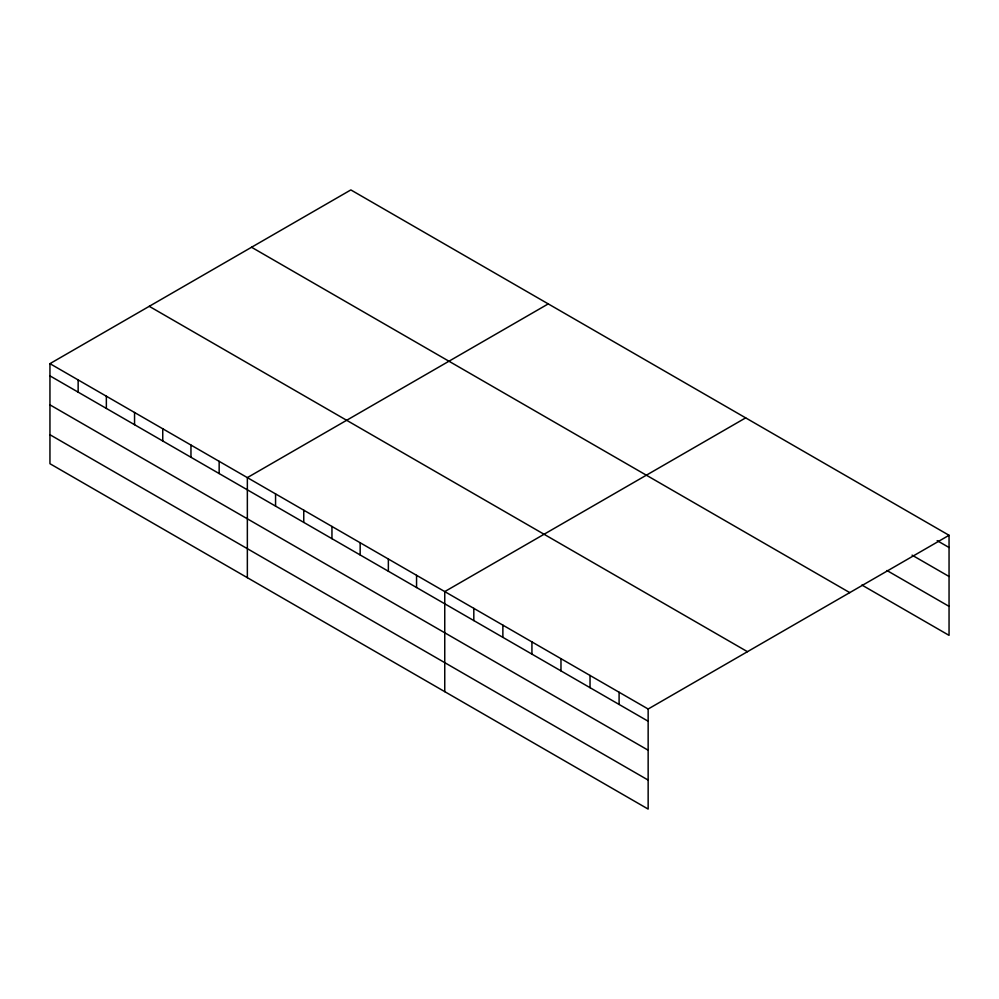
<?xml version="1.0" encoding="UTF-8"?>
<svg xmlns="http://www.w3.org/2000/svg" width="999" height="999" viewBox="0 0 999 999"><rect width="100%" height="100%" fill="white"/><g stroke="black" fill="none" stroke-linecap="round" stroke-linejoin="round"><path stroke-width="1.5" d="M49.95 363.648L648.151 709.015L648.151 809.078L49.95 463.711L49.95 363.648L350.849 189.922L949.05 535.289L949.05 635.352L861.887 585.027M548.251 303.896L247.352 477.622L247.352 577.684M745.666 417.869L444.755 591.595L444.755 691.658M648.151 709.015L949.05 535.289M937.162 540.634L949.05 547.502M912.075 555.144L949.05 576.485M886.975 570.529L949.05 606.356M251.548 247.252L849.749 592.619M149.251 306.318L747.452 651.685M49.95 375.861L648.151 721.228M49.95 404.845L648.151 750.212M49.95 434.715L648.151 780.082M619.093 692.245L619.093 704.445M590.034 675.461L590.034 687.674M560.976 658.691L560.976 670.903M531.93 641.92L531.93 654.12M502.872 625.137L502.872 637.35M473.813 608.366L473.813 620.579M416.558 575.312L416.558 587.512M388.361 559.028L388.361 571.241M360.164 542.744L360.164 554.957M331.955 526.461L331.955 538.673M303.758 510.177L303.758 522.39M275.562 493.906L275.562 506.106M219.156 461.338L219.156 473.551M190.959 445.054L190.959 457.267M162.75 428.771L162.75 440.984M134.553 412.487L134.553 424.7M106.356 396.216L106.356 408.416M78.147 379.932L78.147 392.132"/></g></svg>
